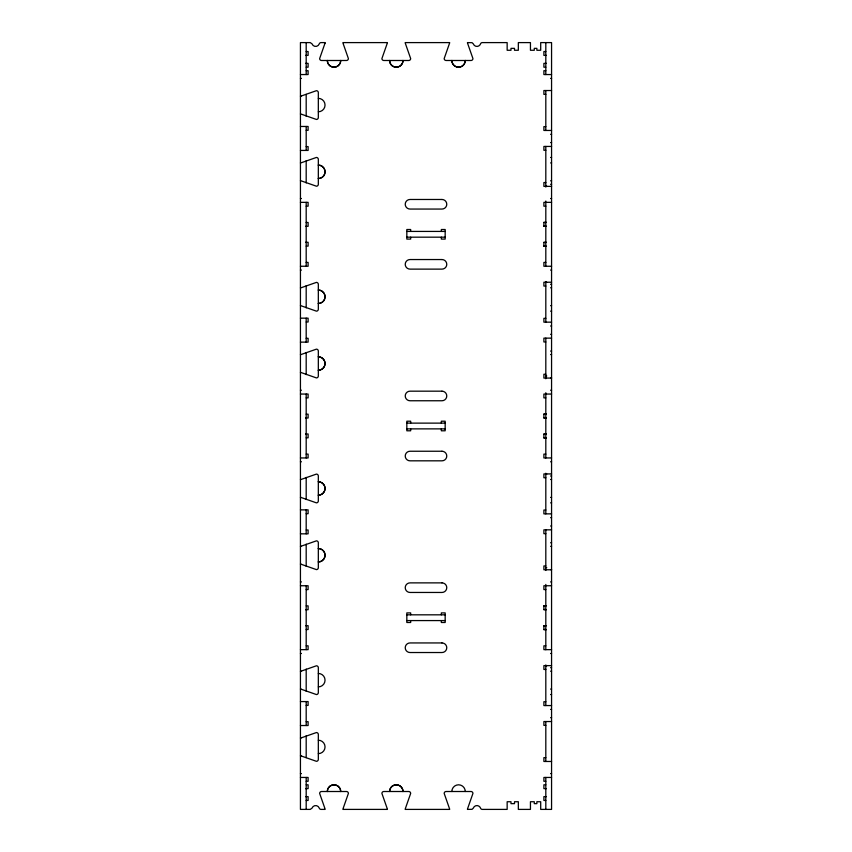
<?xml version="1.0" encoding="UTF-8"?>
<svg xmlns="http://www.w3.org/2000/svg" width="852" height="852" viewBox="0 0 852 852"><rect width="100%" height="100%" fill="white"/><g stroke="black" fill="none" stroke-linecap="round" stroke-linejoin="round"><path stroke-width="1.28" d="M300.98 96.095A1.928 1.928 0 0 1 300.437 96.18A1.917 1.917 0 0 0 300.99 96.095L316.411 90.695A1.917 1.917 0 0 1 318.328 92.612L318.328 117.533A1.917 1.917 0 0 1 316.411 119.45L300.98 114.051A1.917 1.917 0 0 0 300.437 113.976M300.98 546.249A1.928 1.928 0 0 1 300.437 546.324A1.917 1.917 0 0 0 300.98 546.249L316.411 540.85A1.917 1.917 0 0 1 318.328 542.767L318.328 567.688A1.917 1.917 0 0 1 316.411 569.605L300.98 564.205A1.917 1.917 0 0 0 300.437 564.12A1.928 1.928 0 0 1 300.98 564.205M300.98 671.195A1.928 1.928 0 0 1 300.437 671.28A1.917 1.917 0 0 0 300.98 671.195L316.411 665.795A1.917 1.917 0 0 1 318.328 667.712L318.328 692.633A1.917 1.917 0 0 1 316.411 694.55L300.98 689.151A1.917 1.917 0 0 0 300.437 689.076A1.928 1.928 0 0 1 300.98 689.151M300.98 737.949A1.928 1.928 0 0 1 300.437 738.024A1.917 1.917 0 0 0 300.98 737.949L316.411 732.55A1.917 1.917 0 0 1 318.328 734.467L318.328 759.388A1.917 1.917 0 0 1 316.411 761.305L300.98 755.905A1.917 1.917 0 0 0 300.437 755.82A1.928 1.928 0 0 1 300.98 755.905M306.188 51.546L308.104 51.546L308.104 55.38L305.548 55.38M545.812 51.546L543.895 51.546L543.895 55.38L546.452 55.38M305.548 63.367L308.104 63.367L308.104 67.201L306.188 67.201M546.452 63.367L543.895 63.367L543.895 67.201L545.812 67.201M306.188 70.716L308.104 70.716L308.104 74.55L300.437 74.55M545.812 70.716L543.895 70.716L543.895 74.55L551.563 74.55M300.437 78.384L301.395 78.384M550.605 78.384L551.563 78.384M551.563 90.525L543.895 90.525L543.895 94.359L545.812 94.359M300.437 126.469L308.104 126.469L308.104 130.303L306.188 130.303M545.812 126.629L543.895 126.629L543.895 130.463L551.563 130.463M550.605 134.296L551.563 134.296M550.605 142.603L551.563 142.603M551.563 146.438L543.895 146.438L543.895 150.271L545.812 150.271M306.188 146.597L308.104 146.597L308.104 150.431L300.437 150.431M550.605 157.45L551.563 157.45M550.605 162.924L551.563 162.924M550.605 180.805L551.563 180.805M545.812 182.541L543.895 182.541L543.895 186.375L551.563 186.375M550.605 184.288L551.563 184.288M545.812 186.205L546.771 186.205M300.437 198.516L301.395 198.516M550.605 198.516L551.563 198.516M300.437 202.35L308.104 202.35L308.104 206.184L306.188 206.184M551.563 202.35L543.895 202.35L543.895 206.184L545.812 206.184M546.452 222.319L543.895 222.319L543.895 226.312L546.452 226.312M306.188 222.478L308.104 222.478L308.104 226.312L305.548 226.312M543.895 222.478L545.812 222.478M543.895 226.153L545.812 226.153M406.83 231.424L445.17 231.424M406.83 237.175L445.17 237.175M305.548 242.287L308.104 242.287L308.104 246.121L306.188 246.121M546.452 242.287L543.895 242.287L543.895 246.281L546.452 246.281M543.895 242.447L545.812 242.447M543.895 246.121L545.812 246.121M306.188 262.416L308.104 262.416L308.104 266.25L300.437 266.25M545.812 262.416L543.895 262.416L543.895 266.25L551.563 266.25M300.437 270.084L301.395 270.084M550.605 270.084L551.563 270.084M551.563 282.225L543.895 282.225L543.895 286.059L545.812 286.059M545.812 282.395L546.771 282.395M550.605 284.312L551.563 284.312M550.605 287.795L551.563 287.795M550.605 305.676L551.563 305.676M550.605 311.15L551.563 311.15M300.437 318.169L308.104 318.169L308.104 322.003L306.188 322.003M545.812 318.328L543.895 318.328L543.895 322.162L551.563 322.162M550.605 325.997L551.563 325.997M550.605 334.303L551.563 334.303M551.563 338.137L543.895 338.137L543.895 341.971L545.812 341.971M306.188 338.297L308.104 338.297L308.104 342.131L300.437 342.131M550.605 351.067L551.563 351.067M550.605 354.549L551.563 354.624M545.812 374.241L543.895 374.241L543.895 378.075L551.563 378.075M545.812 375.988L546.771 375.988M550.605 377.905L551.563 377.905M300.437 390.216L301.395 390.216M550.605 390.216L551.563 390.216M300.437 394.05L308.104 394.05L308.104 397.884L306.188 397.884M551.563 394.05L543.895 394.05L543.895 397.884L545.812 397.884M546.452 414.019L543.895 414.019L543.895 418.012L546.452 418.012M306.188 414.178L308.104 414.178L308.104 418.012L305.548 418.012M543.895 414.178L545.812 414.178M543.895 417.853L545.812 417.853M406.83 423.125L445.17 423.125M406.83 428.875L445.17 428.875M305.548 433.987L308.104 433.987L308.104 437.822L306.188 437.822M546.452 433.987L543.895 433.987L543.895 437.981L546.452 437.981M543.895 434.147L545.812 434.147M543.895 437.822L545.812 437.822M306.188 454.116L308.104 454.116L308.104 457.95L300.437 457.95M545.812 454.116L543.895 454.116L543.895 457.95L551.563 457.95M300.437 461.784L301.395 461.784M550.605 461.784L551.563 461.784M551.563 473.925L543.895 473.925L543.895 477.759L545.812 477.759M545.812 474.095L546.771 474.095M550.605 476.012L551.563 476.012M550.605 479.495L551.563 479.495M550.605 497.376L551.563 497.376M550.605 502.85L551.563 502.85M300.437 509.869L308.104 509.869L308.104 513.703L306.188 513.703M545.812 510.028L543.895 510.028L543.895 513.862L551.563 513.862M550.605 517.697L551.563 517.697M550.605 526.003L551.563 526.003M551.563 529.837L543.895 529.837L543.895 533.672L545.812 533.672M306.188 529.997L308.104 529.997L308.104 533.831L300.437 533.831M550.605 542.767L551.563 542.767M550.605 546.324L551.563 546.249M545.812 565.941L543.895 565.941L543.895 569.775L551.563 569.775M545.812 567.688L546.771 567.688M550.605 569.605L551.563 569.605M300.437 581.916L301.395 581.916M550.605 581.916L551.563 581.916M300.437 585.75L308.104 585.75L308.104 589.584L306.188 589.584M551.563 585.75L543.895 585.75L543.895 589.584L545.812 589.584M546.452 605.719L543.895 605.719L543.895 609.712L546.452 609.712M306.188 605.878L308.104 605.878L308.104 609.712L305.548 609.712M543.895 605.878L545.812 605.878M543.895 609.553L545.812 609.553M406.83 614.824L445.17 614.824M406.83 620.576L445.17 620.576M305.548 625.688L308.104 625.688L308.104 629.521L306.188 629.521M546.452 625.688L543.895 625.688L543.895 629.681L546.452 629.681M543.895 625.847L545.812 625.847M543.895 629.521L545.812 629.521M306.188 645.816L308.104 645.816L308.104 649.65L300.437 649.65M545.812 645.816L543.895 645.816L543.895 649.65L551.563 649.65M300.437 653.484L301.395 653.484M550.605 653.484L551.563 653.484M551.563 665.625L543.895 665.625L543.895 669.459L545.812 669.459M545.812 665.795L546.771 665.795M550.605 667.712L551.563 667.712M550.605 671.195L551.563 671.195M550.605 689.076L551.563 689.076M550.605 694.55L551.563 694.55M300.437 701.569L308.104 701.569L308.104 705.403L306.188 705.403M545.812 701.728L543.895 701.728L543.895 705.562L551.563 705.562M550.605 709.396L551.563 709.396M550.605 717.703L551.563 717.703M551.563 721.537L543.895 721.537L543.895 725.371L545.812 725.371M306.188 721.697L308.104 721.697L308.104 725.531L300.437 725.531M545.812 757.641L543.895 757.641L543.895 761.475L551.563 761.475M300.437 773.616L301.395 773.616M550.605 773.616L551.563 773.616M300.437 777.45L308.104 777.45L308.104 781.284L306.188 781.284M551.563 777.45L543.895 777.45L543.895 781.284L545.812 781.284M306.188 784.798L308.104 784.798L308.104 788.632L305.548 788.632M545.812 784.798L543.895 784.798L543.895 788.632L546.452 788.632M305.548 796.62L308.104 796.62L308.104 800.454L306.188 800.454M546.452 796.62L543.895 796.62L543.895 800.454L545.812 800.454M300.98 497.451A1.928 1.928 0 0 0 300.437 497.376A1.917 1.917 0 0 1 300.98 497.451L316.411 502.85A1.917 1.917 0 0 0 318.328 500.933L318.328 476.012A1.917 1.917 0 0 0 316.411 474.095L300.98 479.495A1.917 1.917 0 0 1 300.437 479.58M545.812 42.6L545.812 74.55M545.812 90.525L545.812 130.463M545.812 146.438L545.812 187.067M545.812 201.04L545.812 266.314M545.812 281.533L545.812 322.162M545.812 338.137L545.812 378.767M545.812 392.74L545.812 458.014M545.812 473.233L545.812 513.862M545.812 529.837L545.812 570.467M545.812 584.44L545.812 649.714M545.812 664.933L545.812 705.562M545.812 721.537L545.812 761.475M545.812 777.45L545.812 809.4M441.336 231.424L441.336 229.507L445.17 229.507L445.17 239.093L441.336 239.093L441.336 237.175M441.336 423.125L441.336 421.207L445.17 421.207L445.17 430.792L441.336 430.792L441.336 428.875M441.336 614.824L441.336 612.907L445.17 612.907L445.17 622.492L441.336 622.492L441.336 620.576M410.664 231.424L410.664 229.507L406.83 229.507L406.83 239.093L410.664 239.093L410.664 237.175M410.664 423.125L410.664 421.207L406.83 421.207L406.83 430.792L410.664 430.792L410.664 428.875M410.664 614.824L410.664 612.907L406.83 612.907L406.83 622.492L410.664 622.492L410.664 620.576M306.188 42.6L306.188 74.55M306.188 94.38L306.188 116.213M306.188 126.469L306.188 150.431M306.188 160.772L306.188 182.903M306.188 202.35L306.188 266.25M306.188 285.697L306.188 307.828M306.188 318.169L306.188 342.131M306.188 352.472L306.188 374.603M306.188 394.05L306.188 457.95M306.188 477.397L306.188 499.528M306.188 509.869L306.188 533.831M306.188 544.172L306.188 566.303M306.188 585.75L306.188 649.65M306.188 669.097L306.188 691.228M306.188 701.569L306.188 725.531M306.188 735.787L306.188 757.62M306.188 777.45L306.188 809.4M300.437 287.88A1.917 1.917 0 0 0 300.98 287.795L316.411 282.395A1.917 1.917 0 0 1 318.328 284.312L318.328 309.233A1.917 1.917 0 0 1 316.411 311.15L300.98 305.751A1.917 1.917 0 0 0 300.437 305.676M300.437 354.624A1.917 1.917 0 0 0 300.99 354.549L316.411 349.15A1.917 1.917 0 0 1 318.328 351.067L318.328 375.988A1.917 1.917 0 0 1 316.411 377.905L300.98 372.505A1.917 1.917 0 0 0 300.437 372.42M318.328 740.218A6.709 6.709 0 0 1 325.038 746.927A6.709 6.709 0 0 1 318.328 753.637M318.328 673.463A6.709 6.709 0 0 1 325.038 680.173A6.709 6.709 0 0 1 318.328 686.882M451.848 791.508A6.709 6.709 0 0 1 458.557 784.798A6.709 6.709 0 0 1 465.267 791.508M300.437 162.924A1.917 1.917 0 0 0 300.99 162.849L316.411 157.45A1.917 1.917 0 0 1 318.328 159.367L318.328 184.288A1.917 1.917 0 0 1 316.411 186.205L300.98 180.805A1.917 1.917 0 0 0 300.437 180.72M318.328 98.363A6.709 6.709 0 0 1 325.038 105.073A6.709 6.709 0 0 1 318.328 111.782M325.038 43.143L319.638 58.575A1.917 1.917 0 0 0 321.555 60.492L346.476 60.492A1.917 1.917 0 0 0 348.393 58.575L342.994 43.143A1.917 1.917 0 0 1 342.919 42.6L387.394 42.6A1.928 1.928 0 0 1 387.309 43.143L381.909 58.575A1.917 1.917 0 0 0 383.826 60.492L408.747 60.492A1.917 1.917 0 0 0 410.664 58.575L405.264 43.143A1.917 1.917 0 0 1 405.19 42.6L449.664 42.6A1.928 1.928 0 0 1 449.579 43.143L444.18 58.575A1.917 1.917 0 0 0 446.097 60.492L471.018 60.492A1.917 1.917 0 0 0 472.935 58.575L467.535 43.143A1.917 1.917 0 0 1 467.46 42.6L472.061 42.685L473.307 43.878A3.834 3.834 0 0 0 479.995 44.89L480.805 43.367A1.917 1.917 0 0 1 482.338 42.6L507.153 42.6L507.153 50.268L510.987 50.268L510.987 48.351L514.501 48.351L514.501 50.268L518.335 50.268L518.335 42.6L530.445 42.6L530.445 50.268L534.279 50.268L534.279 48.351L536.866 48.351L536.866 50.268L540.7 50.268L540.7 42.6L551.563 42.6L551.563 809.4L540.7 809.4L540.7 801.732L536.866 801.732L536.866 803.649L534.279 803.649L534.279 801.732L530.445 801.732L530.445 809.4L518.335 809.4L518.335 801.732L514.501 801.732L514.501 803.649L510.987 803.649L510.987 801.732L507.153 801.732L507.153 809.4L482.338 809.4A1.917 1.917 0 0 1 480.805 808.633L479.995 807.11A3.834 3.834 0 0 0 473.307 808.122L472.061 809.315L467.46 809.4A1.917 1.917 0 0 1 467.535 808.857L472.935 793.425A1.917 1.917 0 0 0 471.018 791.508L446.097 791.508A1.917 1.917 0 0 0 444.18 793.425L449.579 808.857A1.928 1.928 0 0 1 449.664 809.4L405.19 809.4A1.917 1.917 0 0 1 405.264 808.857L410.664 793.425A1.917 1.917 0 0 0 408.747 791.508L383.826 791.508A1.917 1.917 0 0 0 381.909 793.425L387.309 808.857A1.928 1.928 0 0 1 387.394 809.4L342.919 809.4A1.917 1.917 0 0 1 342.994 808.857L348.393 793.425A1.917 1.917 0 0 0 346.476 791.508L321.555 791.508A1.917 1.917 0 0 0 319.638 793.425L325.038 808.857A1.928 1.928 0 0 1 325.123 809.4L321.076 809.4A1.917 1.917 0 0 1 319.266 808.122A3.834 3.834 0 0 0 312.034 808.122L310.234 809.4L300.437 809.4L300.437 42.6L310.234 42.6L312.034 43.878A3.834 3.834 0 0 0 319.266 43.878A1.917 1.917 0 0 1 321.076 42.6L325.123 42.6A1.928 1.928 0 0 1 325.038 43.143M441.975 199.475L410.025 199.475A4.792 4.792 0 0 0 405.232 204.267A4.792 4.792 0 0 0 410.025 209.06L441.975 209.06A4.792 4.792 0 0 0 446.767 204.267A4.792 4.792 0 0 0 441.975 199.475M441.975 259.54L410.025 259.54A4.792 4.792 0 0 0 405.232 264.333A4.792 4.792 0 0 0 410.025 269.125L441.975 269.125A4.792 4.792 0 0 0 446.767 264.333A4.792 4.792 0 0 0 441.975 259.54M441.975 391.174L410.025 391.174A4.792 4.792 0 0 0 405.232 395.967A4.792 4.792 0 0 0 410.025 400.76L441.975 400.76A4.792 4.792 0 0 0 446.767 395.967A4.792 4.792 0 0 0 441.975 391.174M441.975 451.24L410.025 451.24A4.792 4.792 0 0 0 405.232 456.033A4.792 4.792 0 0 0 410.025 460.825L441.975 460.825A4.792 4.792 0 0 0 446.767 456.033A4.792 4.792 0 0 0 441.975 451.24M441.975 582.874L410.025 582.874A4.792 4.792 0 0 0 405.232 587.667A4.792 4.792 0 0 0 410.025 592.459L441.975 592.459A4.792 4.792 0 0 0 446.767 587.667A4.792 4.792 0 0 0 441.975 582.874M441.975 642.941L410.025 642.941A4.792 4.792 0 0 0 405.232 647.733A4.792 4.792 0 0 0 410.025 652.525L441.975 652.525A4.792 4.792 0 0 0 446.767 647.733A4.792 4.792 0 0 0 441.975 642.941M325.038 363.527A6.709 6.709 0 0 0 318.328 356.818A6.709 6.709 0 0 1 325.038 363.527A6.709 6.709 0 0 1 318.328 370.237A6.709 6.709 0 0 0 325.038 363.527M325.038 296.773A6.709 6.709 0 0 0 318.328 290.063A6.709 6.709 0 0 1 325.038 296.773A6.709 6.709 0 0 1 318.328 303.482A6.709 6.709 0 0 0 325.038 296.773M325.038 555.227A6.709 6.709 0 0 0 318.328 548.518A6.709 6.709 0 0 1 325.038 555.227A6.709 6.709 0 0 1 318.328 561.937A6.709 6.709 0 0 0 325.038 555.227M325.038 488.473A6.709 6.709 0 0 0 318.328 481.763A6.709 6.709 0 0 1 325.038 488.473A6.709 6.709 0 0 1 318.328 495.182A6.709 6.709 0 0 0 325.038 488.473M334.016 784.798A6.709 6.709 0 0 0 327.306 791.508A6.709 6.709 0 0 1 334.016 784.798A6.709 6.709 0 0 1 340.725 791.508A6.709 6.709 0 0 0 334.016 784.798M396.286 784.798A6.709 6.709 0 0 0 389.577 791.508A6.709 6.709 0 0 1 396.286 784.798A6.709 6.709 0 0 1 402.996 791.508A6.709 6.709 0 0 0 396.286 784.798M334.016 67.201A6.709 6.709 0 0 0 340.725 60.492A6.709 6.709 0 0 1 334.016 67.201A6.709 6.709 0 0 1 327.306 60.492A6.709 6.709 0 0 0 334.016 67.201M396.286 67.201A6.709 6.709 0 0 0 402.996 60.492A6.709 6.709 0 0 1 396.286 67.201A6.709 6.709 0 0 1 389.577 60.492A6.709 6.709 0 0 0 396.286 67.201M458.557 67.201A6.709 6.709 0 0 0 465.267 60.492A6.709 6.709 0 0 1 458.557 67.201A6.709 6.709 0 0 1 451.848 60.492A6.709 6.709 0 0 0 458.557 67.201M325.038 171.827A6.709 6.709 0 0 0 318.328 165.118A6.709 6.709 0 0 1 325.038 171.827A6.709 6.709 0 0 1 318.328 178.537A6.709 6.709 0 0 0 325.038 171.827"/></g></svg>
